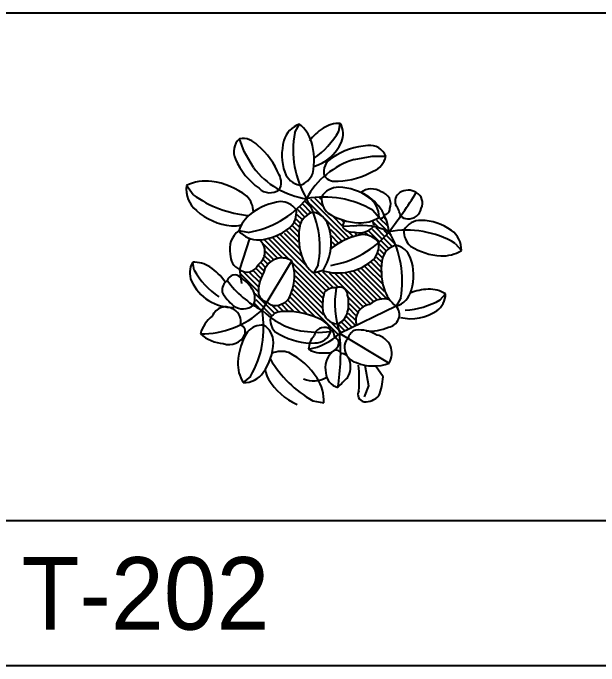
# Model space of a CAD drawing. Header units: millimetres. Extents: x 0 to 25200, y 0 to 17820.
# Drawn here: x 14573 to 15542, y 15270 to 16350 of the extents above; entities that cross this region are included whole.
import ezdxf
from ezdxf.enums import TextEntityAlignment as Align

# ---------------------------------------------------------------- set-up
doc = ezdxf.new("R2010")
doc.units = ezdxf.units.MM
doc.header["$LTSCALE"] = 100
doc.header["$MEASUREMENT"] = 0
for name, color, linetype in [('CO-TREE', 251, 'Continuous'), ('TB-FORM', 7, 'Continuous'), ('TB-TEXT', 4, 'Continuous')]:
    doc.layers.add(name, color=color, linetype=linetype)
doc.styles.add('DH-TEXT', font='')
doc.styles.get('DH-TEXT').set_extended_font_data('HY울릉도L')

# ---------------------------------------------------------------- blocks, each defined once
blk = doc.blocks.new('T-202')
at = {"layer": 'CO-TREE'}
for p, q in [((50.895, 225.5058), (53.39724, 238.485)), ((-21.7737, 223.4544), (-14.12736, 237.198)), ((-105.65256, 192.0828), (-113.24196, 212.9322)), ((-90.13992, 165.6798), (-105.65256, 192.0828)), ((76.2606, 178.6824), (106.37406, 184.236)), ((106.37406, 184.236), (128.56428, 184.236)), ((-189.75762, 120.393), (-200.82972, 135.681)), ((-9.99804, 128.4348), (-9.99804, 128.4348)), ((-4.75488, 109.3638), (4.75488, 99.8556)), ((3.9624, 113.3262), (68.15328, 49.1322)), ((11.09472, 114.9096), (24.56688, 101.439)), ((13.8528, 116.1186), (13.8528, 116.1186)), ((21.39696, 113.3262), (19.01952, 115.7052)), ((-13.47216, 100.6434), (-0.79248, 87.9684)), ((-13.41834, 101.8056), (-13.41834, 101.8056)), ((-13.41834, 101.8056), (-13.41834, 101.8056)), ((4.75488, 91.1352), (-8.71728, 104.6058)), ((3.16992, 105.4014), (25.35936, 83.2104)), ((5.226, 99.411), (5.226, 99.411)), ((-18.22704, 87.9684), (-9.50976, 79.248)), ((-5.54736, 84.006), (-17.43456, 95.8932)), ((107.16732, 94.6842), (117.46956, 82.797)), ((-12.67968, 73.7022), (-19.812, 80.8314)), ((61.81344, 46.7532), (28.52928, 80.0436)), ((41.20896, 84.7938), (56.26608, 69.7398)), ((59.436, 75.2856), (56.26608, 78.4524)), ((113.32464, 78.4524), (130.7592, 61.0194)), ((131.55168, 68.9442), (119.66448, 80.8314)), ((126.00432, 83.2104), (128.38176, 80.8314)), ((-30.11424, 64.9818), (-15.8496, 50.7156)), ((-15.05712, 58.6404), (-25.35936, 68.9442)), ((-22.18944, 74.49), (-14.26464, 66.5652)), ((80.8782, 69.2484), (56.8581, 68.016)), ((117.28704, 65.7774), (108.56976, 74.49)), ((126.7968, 51.5112), (112.53216, 65.7774)), ((126.30852, 73.7568), (126.30852, 73.7568)), ((-98.67702, 58.2426), (-114.20994, 60.7308)), ((-11.09472, 19.812), (-45.96384, 54.678)), ((-39.624, 57.057), (-14.26464, 31.6992)), ((-15.8496, 42.003), (-34.86912, 61.0194)), ((36.45408, 63.3984), (55.4736, 44.382)), ((74.49312, 51.5112), (67.3608, 58.6404)), ((77.66304, 57.057), (81.62544, 53.0946)), ((88.75776, 54.678), (87.1728, 56.2692)), ((94.30512, 57.8526), (98.26752, 53.8902)), ((118.07952, 42.7908), (100.64496, 60.2316)), ((106.19232, 63.3984), (122.04192, 47.5488)), ((125.21184, 61.815), (130.7592, 56.2692)), ((150.15936, 61.4328), (150.15936, 61.4328)), ((-96.8721, 48.1884), (-113.32464, -3.1668)), ((-42.79392, 16.6452), (-72.11568, 45.9654)), ((-64.98336, 47.5488), (-30.90672, 13.4706)), ((29.32176, -38.0406), (-57.85104, 49.1322)), ((-52.30368, 52.3068), (-3.16992, 3.1668)), ((50.71872, 40.4196), (38.83152, 52.3068)), ((121.24944, 44.382), (133.92912, 31.6992)), ((122.88822, 47.1276), (122.88822, 47.1276)), ((122.88822, 47.1276), (122.88822, 47.1276)), ((138.684, 35.6616), (126.00432, 48.3444)), ((129.96672, 53.0946), (142.6464, 40.4196)), ((141.53256, 44.733), (141.53256, 44.733)), ((-72.90816, 38.0406), (-50.71872, 15.8496)), ((40.41648, 33.2826), (38.83152, 34.866)), ((39.624, 42.7908), (45.17136, 37.245)), ((129.17424, 27.7368), (117.28704, 39.624)), ((243.47388, 39.9984), (253.77612, 28.1112)), ((-57.05856, 13.4706), (-70.53072, 26.9412)), ((122.8344, 16.6452), (115.70208, 23.7744)), ((118.07952, 30.1158), (126.00432, 22.191)), ((-76.00008, -70.4652), (-26.86632, 11.1618)), ((-66.56832, 5.5458), (-73.70064, 12.6828)), ((-71.3232, 19.0164), (-62.60592, 10.3038)), ((121.24944, 0.7956), (109.36224, 12.6828)), ((113.32464, 17.433), (122.04192, 8.7204)), ((-188.12586, -4.0716), (-190.6281, 8.9076)), ((-72.90816, -5.5458), (-81.62544, 3.1668)), ((-77.66304, 7.9248), (-70.53072, 0.7956)), ((-25.35936, 7.9248), (25.35936, -42.7908)), ((0, 0), (-2.37744, 2.379)), ((17.00166, 4.3992), (9.35454, -9.3522)), ((94.30512, 1.5834), (123.62688, -27.7368)), ((121.24944, -16.6452), (99.85248, 4.758)), ((104.60736, 8.7204), (120.45696, -7.1292)), ((-113.32464, -3.1668), (-110.15472, -26.1534)), ((-111.73968, -10.3038), (-82.41792, -39.624)), ((-81.62544, -31.6992), (-105.39984, -7.9248)), ((-96.68256, -7.9248), (-80.83296, -23.7744)), ((-78.45552, -17.433), (-90.34272, -5.5458)), ((-85.58784, -1.5834), (-75.2856, -11.8872)), ((23.7744, -49.9278), (-22.18944, -3.9624)), ((25.07934, -4.6644), (9.35454, -9.3522)), ((10.30224, -10.3038), (34.86912, -34.866)), ((42.00144, -33.2826), (16.64208, -7.9248)), ((23.7744, -6.3414), (49.13376, -31.6992)), ((34.86912, -8.7204), (91.1352, -64.9818)), ((96.68256, -61.815), (44.37888, -9.5082)), ((53.09616, -9.5082), (103.0224, -59.436)), ((107.77728, -55.4736), (61.81344, -9.5082)), ((68.94576, -7.9248), (114.11712, -53.0946)), ((121.24944, -51.5112), (76.07808, -6.3414)), ((82.41792, -3.9624), (130.7592, -52.3068)), ((126.7968, -39.624), (88.75776, -1.5834)), ((-21.39696, -13.4706), (23.7744, -58.6404)), ((-22.98192, -29.3202), (25.35936, -77.6646)), ((23.7744, -67.3608), (-21.39696, -22.191)), ((11.09472, -80.8314), (-26.94432, -42.7908)), ((49.92624, -110.9472), (-24.56688, -36.4572)), ((-70.53072, -60.2316), (-87.1728, -43.5864)), ((-86.38032, -53.0946), (-73.70064, -65.7774)), ((-29.32176, -49.1322), (-1.58496, -76.869)), ((86.38032, -68.9442), (67.3608, -49.9278)), ((153.30822, -50.2866), (145.6611, -64.0302)), ((218.57316, -53.469), (227.39964, -43.641)), ((-80.83296, -67.3608), (-87.96528, -60.2316)), ((-69.73824, -61.0194), (-55.4736, -75.2856)), ((-49.13376, -72.9066), (-58.64352, -63.3984)), ((-49.92624, -63.3984), (-41.20896, -72.1188)), ((-32.49168, -72.1188), (-42.79392, -61.815)), ((-37.24656, -58.6404), (-23.7744, -72.1188)), ((-12.67968, -74.49), (-32.49168, -54.678)), ((145.6611, -64.0302), (52.45578, -109.0752)), ((68.15328, -59.436), (82.41792, -73.7022)), ((-60.22848, -79.248), (-72.90816, -66.5652)), ((66.56832, -75.2856), (78.45552, -87.1728)), ((79.248, -79.248), (67.3608, -67.3608)), ((60.22848, -86.3772), (72.11568, -98.2644)), ((78.45552, -95.8932), (64.19088, -81.627)), ((39.624, -91.9308), (49.92624, -102.2268)), ((49.92624, -93.5142), (61.02096, -104.6058)), ((66.56832, -101.439), (55.4736, -90.3396)), ((-12.56424, -104.676), (16.6998, -107.4606)), ((16.6998, -107.4606), (37.92048, -105.6042)), ((54.68112, -106.9848), (51.5112, -103.818)), ((52.45578, -109.0752), (134.08122, -158.2152)), ((94.20294, -161.3586), (99.85248, -195.741)), ((124.41936, -180.687), (111.71628, -162.708)), ((-95.2419, -180.0162), (-107.1291, -190.32)), ((99.85248, -195.741), (92.72016, -213.9696)), ((7.91388, -220.2174), (26.44902, -223.7898))]:
    blk.add_line(p, q, dxfattribs=at)
for centre, radius, start, end in [((52.11024, 188.3154), 50.18551, 88.5309, 122.7704), ((25.24548, 221.1378), 33.06732, 335.228, 31.642), ((-1.72848, 199.836), 39.36582, 108.3583, 164.7717), ((-51.34428, 190.4604), 59.74465, 17.23, 51.469), ((72.00102, 157.7784), 86.62836, 122.9005, 143.1636), ((133.497, 194.454), 157.95468, 169.4226, 210.654), ((-64.6737, 290.6904), 132.6819, 304.367, 330.577), ((-95.17092, 192.1452), 27.54336, 131.0017, 207.527), ((-107.59086, 181.5684), 31.87127, 39.813, 100.213), ((44.92722, 186.1626), 87.97932, 164.1624, 198.968), ((-92.8512, 177.8322), 103.12926, 347.675, 17.099), ((-12.15786, 237.5334), 73.90282, 287.204, 335.838), ((-163.43496, 106.2828), 124.9365, 22.109, 49.989), ((103.98492, 90.9324), 110.83956, 92.4525, 124.8813), ((102.85002, 174.3612), 27.54336, 21.002, 97.5273), ((97.1568, 189.6492), 31.87127, 289.813, 350.213), ((-17.15922, 221.7462), 110.83956, 202.453, 234.881), ((114.95484, 51.558), 132.8847, 106.9291, 152.0099), ((51.98622, 158.4648), 26.01339, 115.9605, 196.263), ((16.08516, 245.5206), 132.8847, 216.929, 262.01), ((-68.7336, 140.8524), 24.45386, 330.491, 30.598), ((-7.87098, 167.9964), 32.14185, 198.928, 260.144), ((-22.1676, 167.2788), 32.17765, 285.861, 339.14), ((45.51144, 267.8754), 124.9365, 272.109, 299.989), ((-168.87546, 71.5026), 71.69362, 82.2296, 116.4691), ((-176.19264, 19.9524), 123.7548, 52.675, 82.0995), ((45.6105, 167.0604), 24.45386, 220.491, 280.598), ((-153.90804, 130.2132), 47.23898, 173.35835, 229.772), ((-62.83836, 149.7834), 26.01339, 225.961, 306.263), ((50.29986, 100.5888), 32.14185, 88.9282, 150.1442), ((49.31628, 44.7564), 87.97932, 54.162, 88.9678), ((104.95056, 100.62), 29.37012, 56.523, 126.9083), ((-79.47966, 274.5522), 189.54546, 234.423, 264.451), ((56.52972, 52.8138), 77.65742, 4.751, 66.647), ((116.27772, 105.0504), 20.65323, 338.754, 76.351), ((-394.68312, 474.0372), 671.91618, 321.879, 328.636), ((161.51226, 109.4028), 17.41249, 123.5079, 199.622), ((165.79758, 102.336), 25.67315, 58.91, 122.7746), ((169.32318, 106.7118), 20.11838, 334.227, 61.074), ((-128.86614, 91.4784), 38.6132, 0.675, 44.14), ((-124.53714, 214.071), 157.95468, 279.423, 320.654), ((-31.50186, 7.059), 103.12926, 97.6754, 127.0995), ((-45.7587, 77.0874), 32.17765, 35.861, 89.1399), ((-138.26904, 33.3918), 157.95468, 349.423, 30.654), ((26.81484, -41.3088), 157.95468, 59.423, 100.6536), ((54.51732, 114.2622), 32.17765, 175.86136, 229.14), ((78.11934, 83.9202), 39.36582, 358.358, 54.772), ((126.24534, 97.0398), 9.29682, 267.775, 3.256), ((99.97572, 72.3996), 54.84305, 13.504, 34.615), ((166.77336, 101.6886), 20.99994, 264.275, 349.786), ((-115.37916, 174.0258), 105.57534, 229.162, 263.968), ((-57.56322, 41.7456), 59.74465, 127.2296, 161.469), ((-51.3201, 90.2772), 32.14185, 308.928, 10.144), ((17.39478, 60.567), 32.17765, 105.8614, 159.1399), ((3.09894, 59.8572), 32.14185, 18.928, 80.1442), ((88.61112, 177.0756), 103.12926, 237.675, 267.099), ((120.90078, 86.5878), 5.11628, 227.872, 13.1), ((71.80446, 65.6994), 15.1256, 129.4014, 171.17714), ((86.28048, 133.7544), 59.74465, 267.23, 301.469), ((100.01706, 70.5198), 8.90643, 341.559, 49.447), ((163.77894, 95.3394), 14.57399, 224.042, 273.538), ((186.60642, 45.903), 32.14185, 88.9281, 150.1442), ((185.62206, -9.9216), 87.97932, 54.162, 88.9678), ((-122.3937, 107.3904), 38.57022, 263.928, 288.075), ((-86.45286, 133.6764), 87.97932, 274.162, 308.968), ((81.68628, 49.7484), 96.95478, 166.7152, 198.06), ((-49.70004, 41.6832), 87.97932, 328.208, 18.968), ((73.13046, 77.6022), 18.88552, 210.496, 276.374), ((84.71424, 89.9886), 32.56555, 253.062, 316.831), ((88.9551, -33.5088), 103.07466, 64.136, 97.2294), ((-93.2763, 31.1532), 36.23233, 125.2933, 194.329), ((-83.34144, 85.1604), 39.36582, 218.358, 274.772), ((104.8047, -47.6268), 103.12926, 97.6754, 130.6841), ((11.76942, 159.3852), 157.95468, 279.423, 320.654), ((104.8047, -47.6268), 103.12926, 97.6754, 127.0995), ((90.54786, 22.4094), 32.17765, 35.861, 89.1399), ((-1.96248, -21.2862), 157.95468, 349.423, 30.654), ((163.1214, -95.9868), 157.95468, 59.423, 100.6537), ((190.82388, 59.5842), 32.17765, 175.86136, 229.14), ((214.4259, 29.2422), 39.36582, 358.358, 54.772), ((-97.2192, 26.2548), 26.10208, 304.545, 48.919), ((84.98646, 35.5992), 32.14185, 308.928, 10.144), ((153.70134, 5.889), 32.17765, 105.8614, 159.1399), ((139.4055, 5.1714), 32.14185, 18.928, 80.1442), ((224.91768, 122.3976), 103.12926, 237.675, 267.099), ((-101.68548, 20.8884), 26.72818, 177.21502, 244.184), ((222.58704, 79.0686), 59.74465, 267.23, 301.469), ((-43.21746, -14.8824), 30.75205, 57.88, 168.8225), ((-96.00864, -14.3598), 73.70282, 337.569, 20.261), ((46.57224, 37.3854), 59.74465, 197.23, 231.469), ((224.38572, -4.6644), 103.12926, 167.6754, 197.099), ((86.60652, -12.9948), 87.97932, 344.162, 18.968), ((-162.47634, -8.4396), 33.06732, 148.3583, 204.772), ((-189.3411, -41.262), 50.18551, 57.23, 91.4691), ((-209.23188, -71.799), 86.62836, 33.672, 57.099), ((-100.93044, 12.7218), 20.15559, 232.055, 336.708), ((49.8537, 78.9984), 87.97932, 253.505, 308.968), ((-72.55716, 61.113), 132.6819, 209.423, 235.633), ((-23.47176, -39.4212), 58.49228, 148.5771, 184.591), ((-119.59974, -39.0624), 22.51033, 127.8548, 184.104), ((-121.04586, -25.2252), 12.97795, 44.045, 162.3481), ((-4.12698, 71.5494), 159.16836, 215.683, 243.156), ((-144.21888, -68.3202), 61.41845, 31.95, 58.05), ((-125.07222, 7.9482), 73.90282, 204.162, 271.727), ((52.59306, -45.24), 12.97795, 359.045, 117.3481), ((-65.99502, 4.3056), 88.36074, 210.599, 229.888), ((-113.70138, -50.5752), 26.15995, 333.449, 34.354), ((-53.59926, -35.997), 26.52179, 272.571, 345.843), ((112.39956, -63.2814), 88.36074, 165.5988, 184.888), ((43.83054, -56.043), 22.51033, 82.8548, 139.1044), ((203.69856, -59.475), 159.16836, 170.68254, 198.156), ((182.8788, -17.2926), 59.74465, 197.23, 231.469), ((133.263, -26.6682), 39.36582, 288.358, 344.772), ((201.78054, -122.3976), 86.62836, 91.9005, 112.1636), ((200.45766, -85.9794), 50.18551, 57.531, 91.7704), ((-64.60194, -39.0468), 17.90357, 196.403, 260.033), ((5.7369, -59.319), 61.41845, 346.95, 13.05), ((125.37174, -85.6284), 33.72073, 72.915, 133.8207), ((153.08124, 61.9242), 132.6819, 273.367, 299.577), ((194.33466, -44.0076), 33.06732, 304.228, 0.642), ((-107.24532, -42.1902), 26.27297, 233.358, 310.161), ((-54.55008, -45.1152), 17.50944, 221.318, 277.023), ((104.94666, -86.9076), 25.76956, 96.5143, 199.382), ((130.51584, -78.0546), 20.63935, 276.717, 42.791), ((-177.38994, 40.3884), 150.22878, 269.843, 312.446), ((-136.03512, -88.7406), 23.65997, 54.491, 159.7172), ((-133.33008, -89.1852), 22.58903, 346.223, 60.75), ((-231.23256, -99.6684), 157.95468, 329.423, 10.654), ((13.80444, 20.1396), 127.569, 225.254, 258.071), ((-42.84852, -96.1194), 23.47566, 84.4017, 144.5089), ((-34.50798, -192.543), 119.93904, 65.011, 92.8913), ((50.35368, -66.9942), 26.27297, 188.358, 265.161), ((39.85956, -68.3592), 26.15995, 288.449, 349.354), ((170.71704, -10.6938), 73.90282, 256.204, 304.838), ((-128.95506, -121.2744), 50.1682, 125.6969, 166.82), ((-37.47042, -87.3678), 24.97287, 168.7372, 249.039), ((8.33742, -113.412), 30.59644, 14.787, 75.187), ((-116.49378, -106.3452), 12.84153, 339.401, 66.583), ((-75.66078, -127.3662), 32.17765, 85.8614, 139.14), ((-89.33964, -123.1542), 32.14185, 358.928, 60.144), ((-12.84972, -161.46), 103.12926, 147.6754, 177.09946), ((26.62062, -115.3074), 16.43054, 65.491, 170.7172), ((12.5034, -98.319), 26.44161, 267.473, 343.998), ((28.52382, -115.2606), 15.68681, 357.223, 71.75), ((83.8773, -120.4788), 17.90357, 106.4033, 170.03283), ((83.5029, -161.6082), 58.49228, 58.577, 94.5905), ((104.50908, -39.3978), 65.62553, 262.59, 295.663), ((-134.9751, -60.8946), 65.03765, 228.815, 265.543), ((-130.28574, -99.0834), 28.37484, 249.918, 335.462), ((6.60816, -18.4314), 106.40526, 240.119, 272.547), ((35.75832, -136.5546), 34.83901, 136.6969, 177.82006), ((-18.681, -32.7678), 104.32578, 280.843, 312.99), ((42.27444, -124.7298), 8.91774, 350.401, 77.583), ((-281.5254, -142.2798), 335.62776, 350.395, 5.677), ((77.80422, -130.5252), 17.50944, 131.3185, 187.023), ((108.03624, -141.8586), 30.75205, 327.88, 78.822), ((-145.16814, -122.1636), 87.97932, 324.162, 358.968), ((31.91058, -121.602), 19.70475, 260.918, 346.462), ((-44.02554, -177.2472), 38.6132, 70.86, 114.3247), ((23.6535, -96.1896), 45.16504, 239.815, 276.543), ((63.69714, -165.4224), 35.07098, 132.4991, 194.658), ((46.35618, -145.236), 8.51159, 24.492, 138.2654), ((86.92164, -131.4768), 26.52179, 182.571, 255.843), ((-88.84434, -250.3644), 123.7548, 32.901, 62.325), ((53.34654, -158.067), 16.38343, 19.22, 87.3588), ((-56.1717, -159.1356), 59.74465, 177.22962, 211.469), ((101.02794, -55.1148), 189.54546, 210.549, 240.577), ((35.40888, -163.7376), 35.1922, 328.042, 18.322), ((108.55806, -89.0682), 73.70282, 247.569, 290.261), ((-117.84786, -185.0316), 202.70874, 354.726, 6.637), ((-32.34114, -164.658), 38.57022, 186.925, 211.072), ((-106.002, -150.969), 39.36582, 268.358, 324.772), ((9.32395, -148.34576), 39.36582, 245.228, 301.642), ((-45.22128, -221.949), 71.69362, 358.531, 32.77), ((55.38702, -173.355), 25.63681, 182.116, 256.488), ((235.21212, -367.7232), 251.46888, 132.5169, 137.6391), ((10.43406, -171.6936), 114.33942, 339.151, 355.488), ((25.08792, -130.1352), 105.57534, 211.032, 245.838), ((94.98996, -209.6094), 12.49131, 151.5873, 259.533), ((94.12884, -189.0486), 32.87887, 267.545, 314.778)]:
    blk.add_arc(centre, radius, start, end, dxfattribs=at)

msp = doc.modelspace()

# ---------------------------------------------------------------- linework, layer by layer
at = {"layer": 'TB-FORM', "color": 8}
msp.add_line((24600, 16350), (13200, 16350), dxfattribs=at)
at = {"layer": 'TB-FORM', "color": 251}
for p, q in [((24600, 15510), (13200, 15510)), ((24600, 15270), (13200, 15270))]:
    msp.add_line(p, q, dxfattribs=at)

# ---------------------------------------------------------------- block references
at = {"layer": 'CO-TREE'}
msp.add_blockref('T-202', (15060.6, 15929), dxfattribs=at)

# ---------------------------------------------------------------- texts
at = {"layer": 'TB-TEXT', "style": 'DH-TEXT'}
msp.add_text('T-202', height=120, dxfattribs=at).set_placement((14586.7, 15390), align=Align.MIDDLE_LEFT)

doc.saveas('drawing.dxf')
